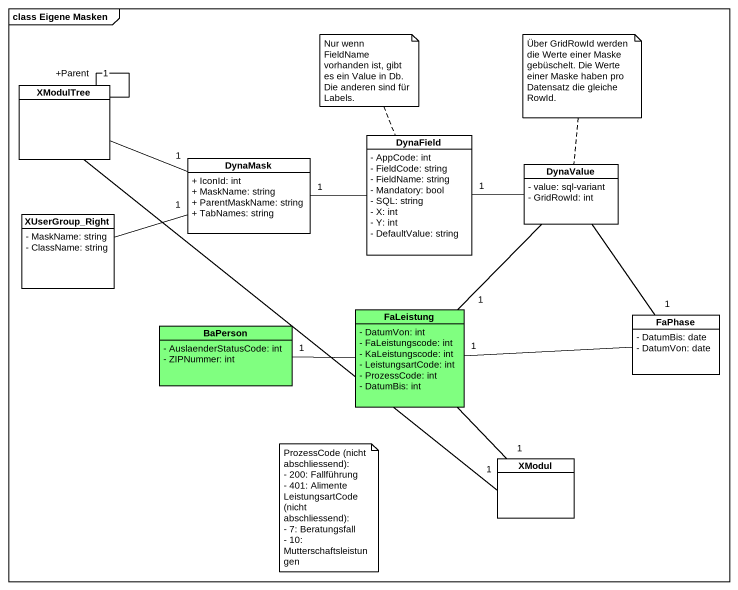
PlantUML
@startuml
mainframe class Eigene Masken
hide circle
hide empty members
skinparam classAttributeIconSize 0
class XModulTree
class DynaField {
  - AppCode: int
  - FieldCode: string
  - FieldName: string
  - Mandatory: bool
  - SQL: string
  - X: int
  - Y: int
  - DefaultValue: string
}
class DynaMask {
  + IconId: int
  + MaskName: string
  + ParentMaskName: string
  + TabNames: string
}
class DynaValue {
  - value: sql-variant
  - GridRowId: int
}
class XUserGroup_Right {
  - MaskName: string
  - ClassName: string
}
class FaLeistung #80FF80 {
  - DatumVon: int
  - FaLeistungscode: int
  - KaLeistungscode: int
  - LeistungsartCode: int
  - ProzessCode: int
  - DatumBis: int
}
class BaPerson #80FF80 {
  - AuslaenderStatusCode: int
  - ZIPNummer: int
}
class FaPhase {
  - DatumBis: date
  - DatumVon: date
}
class XModul
XModulTree -- "+Parent\n1" XModulTree
XModulTree -right- "1" DynaMask
XModulTree -- "1" XModul
DynaField -left- "1" DynaMask
DynaValue -left- "1" DynaField
DynaValue -- "1" FaPhase
XUserGroup_Right -right- "1" DynaMask
FaLeistung "1" -up- DynaValue
FaLeistung -left- "1" BaPerson
FaLeistung -- "1" XModul
FaPhase -left- "1" FaLeistung
note top of DynaField : Nur wenn FieldName vorhanden ist, gibt es ein Value in Db. Die anderen sind für Labels.
note top of DynaValue : Über GridRowId werden die Werte einer Maske gebüschelt. Die Werte einer Maske haben pro Datensatz die gleiche RowId.
note as N3
  ProzessCode (nicht abschliessend):
  - 200: Fallführung
  - 401: Alimente
  LeistungsartCode (nicht abschliessend):
  - 7: Beratungsfall
  - 10: Mutterschaftsleistungen
end note
@enduml
